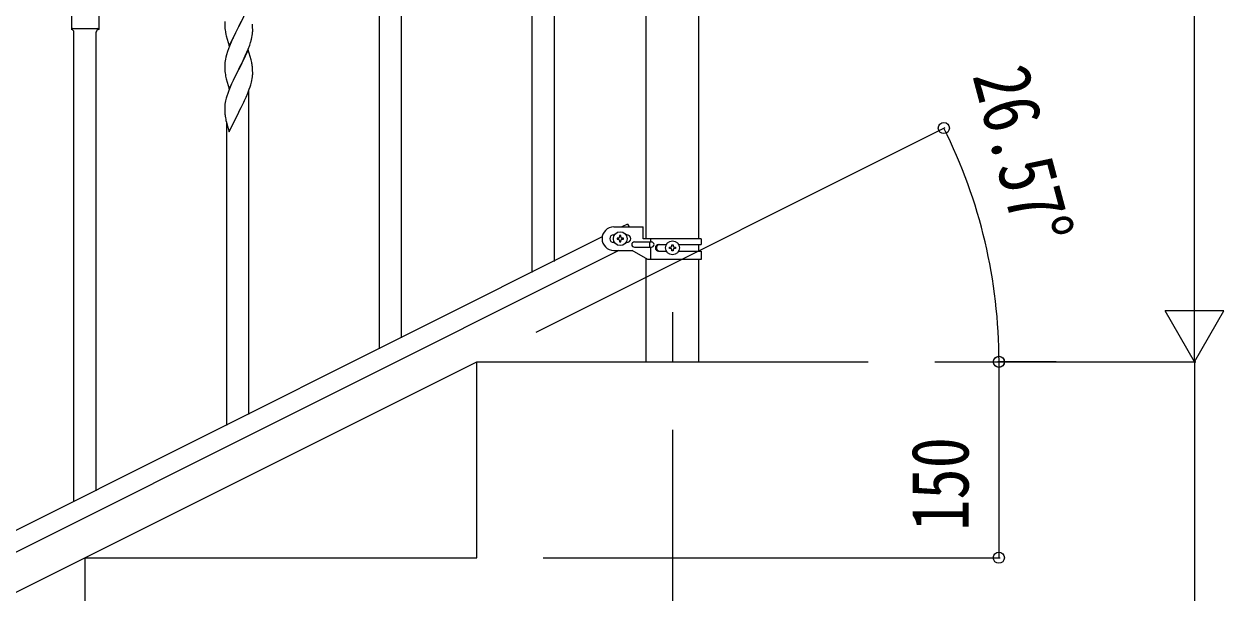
# Model space of a CAD drawing. Units: millimetres, scale not verified. Extents: x -4015 to 4015, y -2862 to 2860.
# Drawn here: x -3066 to -2147, y 933 to 1369 of the extents above; entities that cross this region are included whole.
import ezdxf
from ezdxf.enums import TextEntityAlignment as Align

# ---------------------------------------------------------------- set-up
doc = ezdxf.new("R2010")
doc.units = ezdxf.units.MM
doc.header["$LTSCALE"] = 10
for name, color, linetype in [('0-2_YKK_12', 2, 'Continuous'), ('0-3_YKK_A1', 4, 'Continuous'), ('0-4_YKK_D', 6, 'Continuous')]:
    doc.layers.add(name, color=color, linetype=linetype)
doc.styles.add('ＭＳ ゴシック', font='')
doc.styles.get('ＭＳ ゴシック').set_extended_font_data('MS Gothic')

msp = doc.modelspace()

# ---------------------------------------------------------------- linework, layer by layer
at = {"layer": '0-2_YKK_12'}
msp.add_line((-2569.17, 1148.22), (-2569.17, 1110.1), dxfattribs=at)
at = {"layer": '0-3_YKK_A1'}
for p, q in [((-2589.42, 1204.39), (-2589.42, 2040.1)), ((-2548.92, 1204.39), (-2548.92, 2040.1)), ((-2793.67, 1120.02), (-2793.67, 1479.81)), ((-2776.67, 1128.43), (-2776.67, 1479.81)), ((-2659.67, 1187.02), (-2659.67, 1434.49)), ((-2676.67, 1178.61), (-2676.67, 1409.98)), ((-3029.67, 1375.97), (-3029.67, 1364.47)), ((-3008.67, 1375.97), (-3008.67, 1364.47)), ((-3028.92, 1365.22), (-3009.42, 1365.22)), ((-3027.67, 1002.84), (-3027.67, 1362.63)), ((-3010.67, 1011.25), (-3010.67, 1362.63)), ((-3008.67, 1364.47), (-3008.67, 1364.47)), ((-2893.67, 1069.84), (-2893.67, 1318.1)), ((-2910.67, 1061.43), (-2910.67, 1292.8)), ((-2603.58, 1215.57), (-2607.95, 1213.39)), ((-2603.58, 1215.57), (-2602.49, 1213.39)), ((-2623.06, 1205.83), (-3427.95, 803.3)), ((-2614.17, 1213.39), (-2591.67, 1213.39)), ((-2613.54, 1207.39), (-2614.17, 1207.39)), ((-2610.61, 1204.87), (-2611.57, 1204.87)), ((-2604.17, 1207.39), (-2604.8, 1207.39)), ((-2591.67, 1204.39), (-2591.67, 1213.39)), ((-2547.17, 1204.39), (-2591.67, 1204.39)), ((-2586.14, 1204.39), (-2586.14, 1201.89)), ((-2547.17, 1204.39), (-2547.17, 1199.89)), ((-2610.4, 1195.39), (-3415.29, 792.85)), ((-2613.54, 1201.39), (-2614.17, 1201.39)), ((-2614.17, 1195.39), (-2600.17, 1195.39)), ((-2607.73, 1203.91), (-2606.77, 1203.91)), ((-2604.17, 1201.39), (-2604.8, 1201.39)), ((-2588.05, 1188.39), (-2600.17, 1195.39)), ((-2598.37, 1201.89), (-2585.29, 1201.89)), ((-2598.37, 1197.89), (-2585.29, 1197.89)), ((-2586.7, 1201.89), (-2586.7, 1197.89)), ((-2586.14, 1197.89), (-2586.14, 1188.39)), ((-2579.77, 1199.89), (-2573.85, 1199.89)), ((-2570.61, 1196.9), (-2571.57, 1196.9)), ((-2567.73, 1197.86), (-2566.77, 1197.86)), ((-2564.5, 1199.89), (-2547.17, 1199.89)), ((-2548.92, 1194.89), (-2548.92, 1199.89)), ((-2589.42, 1110.1), (-2589.42, 1189.18)), ((-2547.17, 1188.39), (-2588.05, 1188.39)), ((-2579.77, 1194.89), (-2573.85, 1194.89)), ((-2564.5, 1194.89), (-2547.17, 1194.89)), ((-2548.92, 1110.1), (-2548.92, 1188.39)), ((-2547.17, 1194.89), (-2547.17, 1188.39)), ((-3619.17, 660.1), (-2719.17, 1110.1)), ((-2589.42, 1110.1), (-2548.92, 1110.1))]:
    msp.add_line(p, q, dxfattribs=at)
for points in [[(-2894.27, 1381.74), (-2901.5, 1366.88), (-2901.66, 1366.55), (-2904.01, 1361.89), (-2905.77, 1358.24), (-2906.22, 1357.28), (-2907.33, 1354.82), (-2908.6, 1351.8), (-2909.39, 1349.77), (-2910.11, 1347.75), (-2910.9, 1345.27), (-2911.42, 1343.35), (-2911.73, 1341.95), (-2911.97, 1340.6), (-2912.13, 1339.3), (-2912.19, 1338.47), (-2912.22, 1337.67), (-2912.2, 1335.81), (-2912.17, 1334.8), (-2912.12, 1333.86), (-2912.02, 1332.42), (-2911.87, 1331.1)], [(-2912.22, 1370.54), (-2912.2, 1368.68), (-2912.17, 1367.67), (-2912.12, 1366.73), (-2912.02, 1365.29), (-2911.87, 1363.98), (-2911.73, 1362.99), (-2911.55, 1362.03), (-2911.45, 1361.56), (-2911.24, 1360.62), (-2910.99, 1359.67), (-2908.72, 1352.02), (-2901.5, 1366.88), (-2901.33, 1367.21), (-2899.4, 1371.01)], [(-2891.69, 1357.06), (-2891.36, 1358.48), (-2891.09, 1359.84), (-2890.9, 1361.16)], [(-2890.8, 1362.41), (-2890.78, 1363.21), (-2890.78, 1364.36), (-2890.83, 1366.09), (-2890.89, 1367.33), (-2891, 1368.74)], [(-2911.5, 1328.93), (-2911.24, 1327.75), (-2910.99, 1326.79), (-2908.72, 1319.15), (-2901.5, 1334.01), (-2901.33, 1334.34), (-2899.61, 1337.73), (-2898.11, 1340.78), (-2897.22, 1342.65), (-2895.67, 1346.07), (-2895.23, 1347.07), (-2894.19, 1349.6), (-2893.06, 1352.63), (-2892.39, 1354.63)], [(-2894.27, 1348.87), (-2901.5, 1334.01), (-2901.66, 1333.68), (-2904.66, 1327.7), (-2905.77, 1325.37), (-2906.89, 1322.94), (-2907.97, 1320.45), (-2909, 1317.91), (-2909.57, 1316.39)], [(-2891.54, 1339.33), (-2891.76, 1340.27), (-2892.01, 1341.22), (-2894.27, 1348.87)], [(-2890.8, 1329.55), (-2890.78, 1330.35), (-2890.78, 1331.49), (-2890.83, 1333.22), (-2890.89, 1334.46), (-2891, 1335.87)], [(-2911.45, 1295.83), (-2911.24, 1294.89), (-2910.92, 1293.68), (-2910.56, 1292.42), (-2908.72, 1286.28), (-2901.5, 1301.14), (-2901.33, 1301.47), (-2899.61, 1304.86), (-2897.66, 1308.84), (-2896.99, 1310.26), (-2895.88, 1312.7), (-2894.6, 1315.72), (-2893.42, 1318.76), (-2892.71, 1320.77), (-2892.24, 1322.25), (-2891.69, 1324.19), (-2891.36, 1325.61), (-2891.09, 1326.97), (-2890.9, 1328.29)], [(-2912.17, 1306.01), (-2912.21, 1305.2), (-2912.22, 1304.8), (-2912.2, 1302.94), (-2912.17, 1301.93), (-2912.12, 1300.99), (-2912.04, 1299.83)], [(-2910.6, 1313.39), (-2911.04, 1311.92), (-2911.53, 1310.01), (-2911.82, 1308.62), (-2912.04, 1307.29)], [(-2611.57, 1204.87), (-2611.57, 1203.91), (-2610.61, 1203.91)], [(-2608.69, 1205.83), (-2608.69, 1206.79), (-2609.65, 1206.79), (-2609.65, 1205.83)], [(-2606.77, 1203.91), (-2606.77, 1204.87), (-2607.73, 1204.87)], [(-2609.65, 1202.95), (-2609.65, 1201.99), (-2608.69, 1201.99), (-2608.69, 1202.95)], [(-2571.57, 1196.9), (-2571.57, 1197.86), (-2570.61, 1197.86)], [(-2569.65, 1198.82), (-2569.65, 1199.78), (-2568.69, 1199.78), (-2568.69, 1198.82)], [(-2568.69, 1195.94), (-2568.69, 1194.98), (-2569.65, 1194.98), (-2569.65, 1195.94)], [(-2566.77, 1197.86), (-2566.77, 1196.9), (-2567.73, 1196.9)], [(-3619.17, 660.1), (-3319.17, 660.1), (-3319.17, 810.1), (-3019.17, 810.1), (-3019.17, 960.1), (-2719.17, 960.1), (-2719.17, 1110.1), (-2419.17, 1110.1)]]:
    msp.add_lwpolyline(points, dxfattribs=at)
for centre in [(-2609.17, 1204.39), (-2569.17, 1197.38)]:
    msp.add_circle(centre, 5.3, dxfattribs=at)
for centre, radius, start, end in [((-3029.68, 1362.47), 2, 0, 90), ((-3028.92, 1364.47), 0.75, 90, 180), ((-3008.67, 1362.47), 2, 90, 180), ((-3009.42, 1364.47), 0.75, 0, 90), ((-2922.22, 1364.41), 31.49, 354.07159, 356.36334), ((-2952.79, 1373.35), 63.23, 342.78424, 345.07599), ((-2933.02, 1330.62), 42.38, 9.5641, 11.85586), ((-2935.81, 1331.02), 45.07, 6.18413, 8.47589), ((-2857.27, 1339.27), 55.21, 188.49987, 190.79162), ((-2922.24, 1331.54), 31.5, 354.07349, 356.36524), ((-2834.93, 1289.14), 79.46, 159.94312, 162.23488), ((-2880.18, 1303.4), 32.09, 173.04137, 175.33313), ((-2872.2, 1303.28), 39.99, 184.955, 187.24675), ((-2851.41, 1307.53), 61.18, 188.73798, 191.02974), ((-2614.17, 1204.39), 9, 90, 270), ((-2614.17, 1204.39), 3, 90, 270), ((-2610.61, 1205.83), 0.96, 270, 0), ((-2607.73, 1205.83), 0.96, 180, 270), ((-2604.17, 1204.39), 3, 270, 90), ((-2610.61, 1202.95), 0.96, 0, 90), ((-2607.73, 1202.95), 0.96, 90, 180), ((-2598.37, 1199.89), 2, 90, 270), ((-2585.29, 1199.89), 2, 270, 90), ((-2579.77, 1197.39), 2.5, 90, 270), ((-2579.02, 1197.39), 2.5, 90, 270), ((-2570.61, 1198.82), 0.96, 270, 0), ((-2570.61, 1195.94), 0.96, 0, 90), ((-2567.73, 1198.82), 0.96, 180, 270), ((-2567.73, 1195.94), 0.96, 90, 180)]:
    msp.add_arc(centre, radius, start, end, dxfattribs=at)
at = {"layer": '0-4_YKK_D'}
for p, q in [((-2169.17, 1155.1), (-2169.17, 2065.1)), ((-2673.56, 1132.91), (-2360.37, 1289.5)), ((-2169.17, 1110.1), (-2169.17, 1188.04)), ((-2169.17, 1110.1), (-2191.67, 1149.07)), ((-2146.67, 1149.07), (-2191.67, 1149.07)), ((-2169.17, 1110.1), (-2146.67, 1149.07)), ((-2368.17, 1110.1), (-2318.17, 1110.1)), ((-2344.42, 1110.1), (-2168.17, 1110.1)), ((-2275.17, 1110.1), (-2320.02, 1110.1)), ((-2319.17, 1110.1), (-2319.17, 960.1)), ((-2294.42, 1110.1), (-2168.17, 1110.1)), ((-2169.17, 1110.1), (-2169.17, 660.1)), ((-2569.17, 1058.1), (-2569.17, 509.1)), ((-2668.17, 960.1), (-2318.17, 960.1))]:
    msp.add_line(p, q, dxfattribs=at)
for centre in [(-2361.27, 1289.05), (-2319.17, 1110.1), (-2319.02, 1110.1), (-2319.17, 960.1)]:
    msp.add_circle(centre, 4.25, dxfattribs=at)
msp.add_arc((-2719.17, 1110.1), 400.15, 0, 26.56505, dxfattribs=at)

# ---------------------------------------------------------------- texts
at = {"layer": '0-4_YKK_D', "style": 'ＭＳ ゴシック', "width": 0.8}
for s, rotation, p in [('26.57°', 284.973, (-2352.3, 1325.82)), ('150', 90, (-2329.17, 980.7))]:
    msp.add_text(s, height=43.99, rotation=rotation, dxfattribs=at).set_placement(p, align=Align.BOTTOM_LEFT)

doc.saveas('drawing.dxf')
